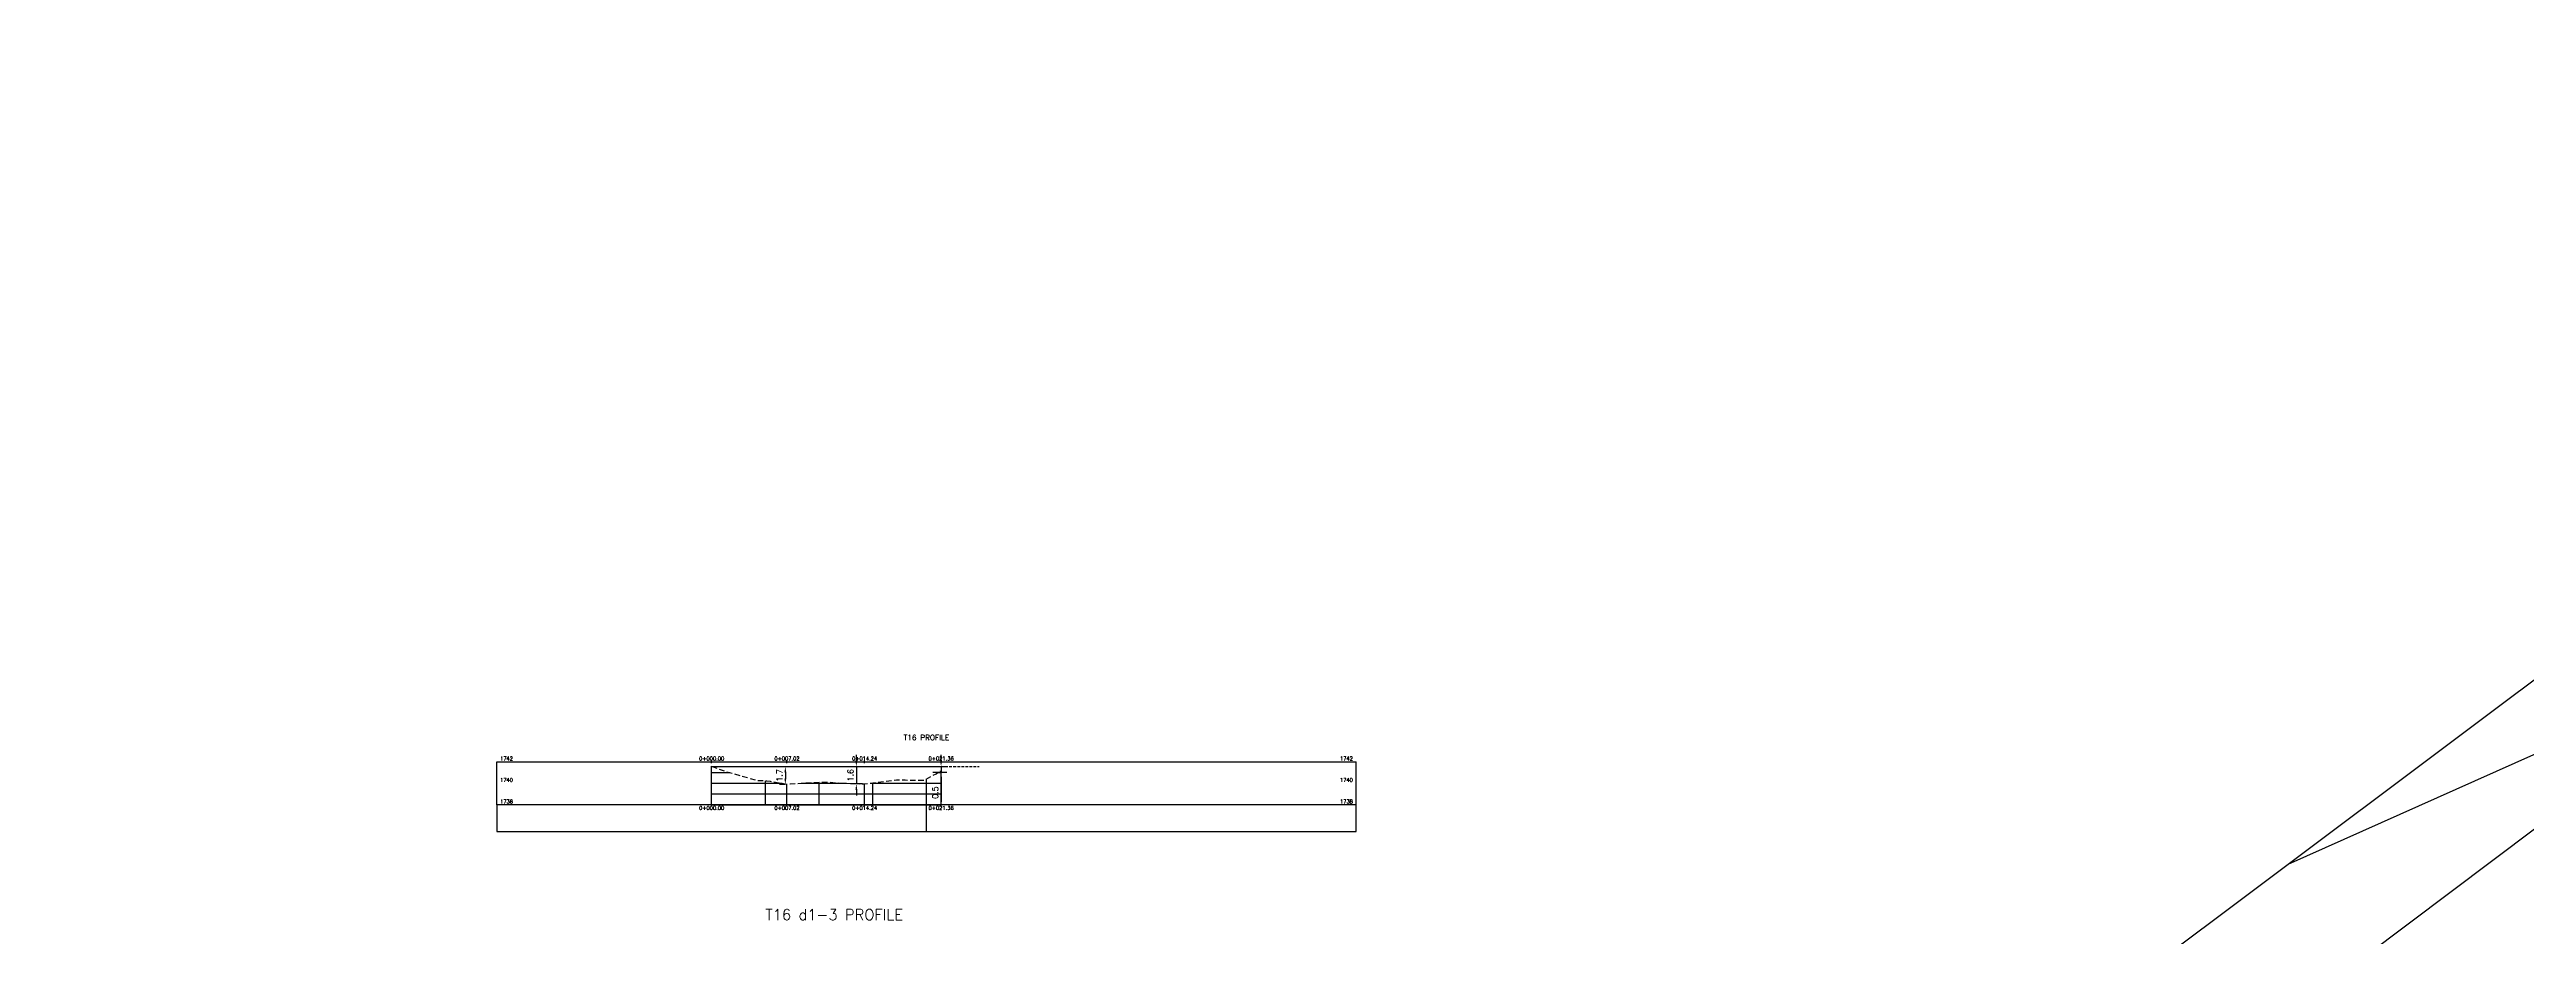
# Model space of a CAD drawing. Header units: metres. Extents: x 419533 to 423558, y 4805342 to 4807578.
# Drawn here: x 422802.8 to 423033.4, y 4807417.6 to 4807500.1 of the extents above; entities that cross this region are included whole.
import ezdxf

# ---------------------------------------------------------------- set-up
doc = ezdxf.new("R2010")
doc.units = ezdxf.units.M
doc.linetypes.add('DASHED', pattern=[0.75, 0.5, -0.25])
doc.linetypes.add('DASHED2', pattern=[0.375, 0.25, -0.125])
for name, color, linetype in [('C-ROAD-PROF', 1, 'DASHED'), ('C-ROAD-PROF-GRID-GEOM', 5, 'Continuous'), ('C-ROAD-PROF-GRID-MAJR', 8, 'Continuous'), ('C-ROAD-PROF-GRID-MINR', 8, 'Continuous'), ('C-ROAD-PROF-TEXT', 11, 'Continuous'), ('C-ROAD-PROF-TICK', 7, 'Continuous'), ('C-ROAD-PROF-TITL', 11, 'Continuous'), ('C-ROAD-PROF-TTLB', 5, 'Continuous'), ('C-TINN-BNDY', 110, 'Continuous'), ('C-TOPO-MINR', 8, 'Continuous')]:
    doc.layers.add(name, color=color, linetype=linetype)
doc.styles.get("Standard").update_dxf_attribs({"font": 'simplex.shx'})
doc.dimstyles.new('TFO75', dxfattribs={"dimscale": 3, "dimtxt": 0.18, "dimasz": 0.18, "dimexe": 0.18, "dimexo": 0.0625, "dimgap": 0.09, "dimtad": 1, "dimdec": 1, "dimzin": 0, "dimdsep": 46, "dimtxsty": 'Standard', "dimcen": 0.09, "dimse1": 1, "dimse2": 1, "dimclrd": 3, "dimclre": 3, "dimclrt": 1, "dimadec": 4, "dimazin": 0, "dimtfac": 1, "dimtdec": 1, "dimtmove": 0, "dimatfit": 3, "dimfxl": 1, "dimtolj": 1, "dimtzin": 0, "dimarcsym": 0})

# ---------------------------------------------------------------- blocks, each defined once
blk = doc.blocks.new('tower_bases_layout_1')
at = {"color": 31, "lineweight": 30, "true_color": 0xffbd7a, "elevation": 1718.01}
blk.add_lwpolyline([(423449.83, 4807399.59), (423130.59, 4807500.11), (421950.92, 4806613), (421795.04, 4806430.99), (421305.02, 4806147.04), (421305.02, 4806147.04), (420630.08, 4805770.97), (419765.16, 4805549.54), (419617.36, 4805580.09)], dxfattribs=at)
blk = doc.blocks.new('*D30')
at = {"color": 3, "lineweight": -2, "transparency": 16777216}
for p, q in [((422864.59, 4807433.38), (422871.81, 4807433.38)), ((422871.23, 4807431.72), (422870.73, 4807431.72)), ((422871.27, 4807432.84), (422871.27, 4807432.26))]:
    blk.add_line(p, q, dxfattribs=at)
at = {"color": 3, "transparency": 16777216}
for points in [[(422871.18, 4807432.84), (422871.36, 4807432.84), (422871.27, 4807433.38)], [(422871.18, 4807432.26), (422871.36, 4807432.26), (422871.27, 4807431.72)]]:
    blk.add_solid(points, dxfattribs=at)
at = {"layer": 'Defpoints', "color": 0, "transparency": 16777216}
for p in [(422864.41, 4807433.38), (422871.27, 4807431.72), (422871.42, 4807431.72)]:
    blk.add_point(p, dxfattribs=at)
at = {"color": 1, "transparency": 16777216, "insert": (422870.73, 4807432.55), "char_height": 0.54, "attachment_point": 5, "rotation": 90}
blk.add_mtext('\\A1;1.7', dxfattribs=at)
blk = doc.blocks.new('*D31')
at = {"color": 3, "lineweight": -2, "transparency": 16777216}
for p, q in [((422877.88, 4807433.92), (422877.88, 4807434.46)), ((422864.59, 4807433.38), (422878.42, 4807433.38)), ((422878.46, 4807431.76), (422877.34, 4807431.76)), ((422877.88, 4807433.38), (422877.88, 4807431.76)), ((422877.88, 4807431.22), (422877.88, 4807430.68))]:
    blk.add_line(p, q, dxfattribs=at)
at = {"color": 3, "transparency": 16777216}
for points in [[(422877.79, 4807433.92), (422877.97, 4807433.92), (422877.88, 4807433.38)], [(422877.79, 4807431.22), (422877.97, 4807431.22), (422877.88, 4807431.76)]]:
    blk.add_solid(points, dxfattribs=at)
at = {"layer": 'Defpoints', "color": 0, "transparency": 16777216}
for p in [(422864.41, 4807433.38), (422877.88, 4807431.76), (422878.65, 4807431.76)]:
    blk.add_point(p, dxfattribs=at)
at = {"color": 1, "transparency": 16777216, "insert": (422877.34, 4807432.57), "char_height": 0.54, "attachment_point": 5, "rotation": 90}
blk.add_mtext('\\A1;1.6', dxfattribs=at)
blk = doc.blocks.new('*D32')
at = {"color": 3, "lineweight": -2, "transparency": 16777216}
for p, q in [((422885.77, 4807433.92), (422885.77, 4807434.46)), ((422864.59, 4807433.38), (422886.31, 4807433.38)), ((422884.99, 4807432.87), (422886.31, 4807432.87)), ((422885.77, 4807433.38), (422885.77, 4807432.87)), ((422885.77, 4807432.33), (422885.77, 4807430.11))]:
    blk.add_line(p, q, dxfattribs=at)
at = {"color": 3, "transparency": 16777216}
for points in [[(422885.68, 4807433.92), (422885.86, 4807433.92), (422885.77, 4807433.38)], [(422885.68, 4807432.33), (422885.86, 4807432.33), (422885.77, 4807432.87)]]:
    blk.add_solid(points, dxfattribs=at)
at = {"layer": 'Defpoints', "color": 0, "transparency": 16777216}
for p in [(422864.41, 4807433.38), (422884.81, 4807432.87), (422885.77, 4807432.87)]:
    blk.add_point(p, dxfattribs=at)
at = {"color": 1, "transparency": 16777216, "insert": (422885.23, 4807430.95), "char_height": 0.54, "attachment_point": 5, "rotation": 90}
blk.add_mtext('\\A1;0.5', dxfattribs=at)
blk = doc.blocks.new('leg_extensions_profiles_1')
at = {"linetype": 'DASHED2', "flags": 128}
blk.add_lwpolyline([(422864.41, 4807433.38), (422889.31, 4807433.38)], dxfattribs=at)
at = {"layer": 'C-ROAD-PROF', "color": 1, "linetype": 'DASHED', "lineweight": -3, "flags": 128}
blk.add_lwpolyline([(422864.41, 4807433.4), (422865.75, 4807432.92), (422866.2, 4807432.8), (422867.94, 4807432.29), (422868.59, 4807432.11), (422868.64, 4807432.1), (422869.55, 4807432.05), (422869.85, 4807432.02), (422870.51, 4807431.9), (422871.42, 4807431.75), (422871.72, 4807431.76), (422873.99, 4807431.9), (422875.3, 4807431.93), (422875.33, 4807431.92), (422875.7, 4807431.89), (422876.95, 4807431.82), (422878.26, 4807431.76), (422878.38, 4807431.77), (422878.65, 4807431.76), (422881.63, 4807432.13), (422882.12, 4807432.15), (422882.44, 4807432.13), (422883.3, 4807432.11), (422884.13, 4807432.1), (422884.15, 4807432.1), (422884.17, 4807432.11), (422885.3, 4807432.7), (422885.66, 4807432.94), (422885.77, 4807432.99)], dxfattribs=at)
at = {"layer": 'C-ROAD-PROF-GRID-GEOM', "color": 5, "linetype": 'Continuous', "lineweight": -3}
for p, q in [((422864.41, 4807429.83), (422864.41, 4807433.4)), ((422871.42, 4807429.83), (422871.42, 4807431.75)), ((422878.65, 4807429.83), (422878.65, 4807431.76)), ((422885.77, 4807429.83), (422885.77, 4807432.99))]:
    blk.add_line(p, q, dxfattribs=at)
at = {"layer": 'C-ROAD-PROF-GRID-MAJR', "color": 8, "linetype": 'Continuous', "lineweight": -3}
for p, q in [((422864.41, 4807429.83), (422864.41, 4807433.4)), ((422864.41, 4807431.83), (422870.96, 4807431.83)), ((422872.75, 4807431.83), (422876.92, 4807431.83)), ((422879.18, 4807431.83), (422885.77, 4807431.83)), ((422884.41, 4807429.83), (422884.41, 4807432.23)), ((422864.41, 4807429.83), (422885.77, 4807429.83))]:
    blk.add_line(p, q, dxfattribs=at)
at = {"layer": 'C-ROAD-PROF-GRID-MINR', "color": 8, "linetype": 'Continuous', "lineweight": -3}
for p, q in [((422864.41, 4807432.83), (422866.1, 4807432.83)), ((422869.41, 4807429.83), (422869.41, 4807432.06)), ((422874.41, 4807429.83), (422874.41, 4807431.91)), ((422879.41, 4807429.83), (422879.41, 4807431.85)), ((422885.49, 4807432.83), (422885.77, 4807432.83)), ((422864.41, 4807430.83), (422885.77, 4807430.83))]:
    blk.add_line(p, q, dxfattribs=at)
at = {"layer": 'C-ROAD-PROF-TEXT', "color": 11, "linetype": 'Continuous', "lineweight": -3}
for p, q in [((422864.41, 4807433.7), (422864.41, 4807433.95)), ((422871.42, 4807433.7), (422871.42, 4807433.95)), ((422878.65, 4807433.7), (422878.65, 4807433.95)), ((422885.77, 4807433.7), (422885.77, 4807433.95)), ((422864.41, 4807429.7), (422864.41, 4807429.95)), ((422871.42, 4807429.7), (422871.42, 4807429.95)), ((422878.65, 4807429.7), (422878.65, 4807429.95)), ((422885.77, 4807429.7), (422885.77, 4807429.95))]:
    blk.add_line(p, q, dxfattribs=at)
at = {"layer": 'C-ROAD-PROF-TICK', "color": 7, "linetype": 'Continuous', "lineweight": -3}
blk.add_line((422884.41, 4807427.33), (422884.41, 4807429.83), dxfattribs=at)
at = {"layer": 'C-ROAD-PROF-TTLB', "color": 5, "linetype": 'Continuous', "lineweight": -3}
for p, q in [((422844.41, 4807429.83), (422844.41, 4807433.83)), ((422844.41, 4807433.83), (422924.41, 4807433.83)), ((422924.41, 4807429.83), (422924.41, 4807433.83))]:
    blk.add_line(p, q, dxfattribs=at)
blk.add_3dface([(422844.41, 4807427.33), (422924.41, 4807427.33), (422924.41, 4807429.83), (422844.41, 4807429.83)], dxfattribs=at)
at = {"layer": 'C-TINN-BNDY', "color": 110, "linetype": 'Continuous', "lineweight": -3, "flags": 128}
blk.add_lwpolyline([(422172.4, 4806802.79), (422201.44, 4806820.08), (422251.05, 4806867.23), (422301.43, 4806898.88), (422367.29, 4806957.11), (422403.82, 4806979.96), (422487.95, 4807034.01), (422492.1, 4807036.74), (422549.12, 4807073.4), (422585.79, 4807109.09), (422612.12, 4807123.21), (422670.52, 4807165.95), (422709.26, 4807207.21), (422718.19, 4807218.52), (422723.23, 4807221.36), (422766.67, 4807244.99), (422813.42, 4807269.91), (422858.13, 4807307.81), (422917.4, 4807353.92), (422940.85, 4807374.03), (422981.22, 4807401.84), (423054.78, 4807456.97)], dxfattribs=at)
at = {"layer": 'C-TOPO-MINR', "color": 8, "linetype": 'Continuous', "lineweight": -3, "elevation": 1701, "flags": 128}
blk.add_lwpolyline([(423011.17, 4807424.29), (423047.96, 4807440.72), (423057.11, 4807457.38), (423057.87, 4807458.34), (423062.49, 4807470.39), (423062.75, 4807472.47), (423071.65, 4807485.99)], dxfattribs=at)
at = {"layer": 'C-ROAD-PROF-TEXT', "color": 11, "linetype": 'Continuous', "lineweight": -3, "char_height": 0.35}
for s, insert, attachment_point in [('1742', (422845.91, 4807434.13), 6), ('0+000.00', (422864.41, 4807433.95), 8), ('0+007.02', (422871.42, 4807433.95), 8), ('0+014.24', (422878.65, 4807433.95), 8), ('0+021.36', (422885.77, 4807433.95), 8), ('{\\C256;1742}', (422922.91, 4807434.13), 4), ('1740', (422845.91, 4807432.13), 6), ('{\\C256;1740}', (422922.91, 4807432.13), 4), ('1738', (422845.91, 4807430.13), 6), ('0+000.00', (422864.41, 4807429.7), 2), ('0+007.02', (422871.42, 4807429.7), 2), ('0+014.24', (422878.65, 4807429.7), 2), ('0+021.36', (422885.77, 4807429.7), 2), ('{\\C256;1738}', (422922.91, 4807430.13), 4)]:
    blk.add_mtext(s, dxfattribs=dict(at, insert=insert, attachment_point=attachment_point))
at = {"layer": 'C-ROAD-PROF-TITL', "color": 11, "linetype": 'Continuous', "lineweight": -3, "insert": (422884.41, 4807435.83), "char_height": 0.5, "attachment_point": 8}
blk.add_mtext('T16 PROFILE', dxfattribs=at)
for base, p2, picture, middle in [((422877.88, 4807431.76), (422878.65, 4807431.76), '*D31', (422877.34, 4807432.57)), ((422885.77, 4807432.87), (422884.81, 4807432.87), '*D32', (422885.23, 4807430.95)), ((422871.27, 4807431.72), (422871.42, 4807431.72), '*D30', (422870.73, 4807432.55))]:
    dim = blk.add_linear_dim(base=base, p1=(422864.41, 4807433.38), p2=p2, angle=90, dimstyle='TFO75')
    dim.commit()
    dim.dimension.update_dxf_attribs({"geometry": picture, "text_midpoint": middle})

msp = doc.modelspace()

# ---------------------------------------------------------------- linework, layer by layer
at = {"layer": 'C-TOPO-MINR', "color": 8, "linetype": 'Continuous', "lineweight": -3, "elevation": 1701, "flags": 128}
msp.add_lwpolyline([(423011.17, 4807424.29), (423047.96, 4807440.72), (423057.11, 4807457.38), (423057.87, 4807458.34), (423062.49, 4807470.39), (423062.75, 4807472.47), (423071.65, 4807485.99)], dxfattribs=at)

# ---------------------------------------------------------------- block references
for name in ['leg_extensions_profiles_1', 'tower_bases_layout_1']:
    msp.add_blockref(name, (0, 0))

# ---------------------------------------------------------------- texts
at = {"layer": 'C-ROAD-PROF-TITL', "color": 11, "linetype": 'Continuous', "lineweight": -3, "insert": (422875.82, 4807419.09), "char_height": 1, "attachment_point": 8}
msp.add_mtext('T16 d1-3 PROFILE', dxfattribs=at)

doc.saveas('drawing.dxf')
